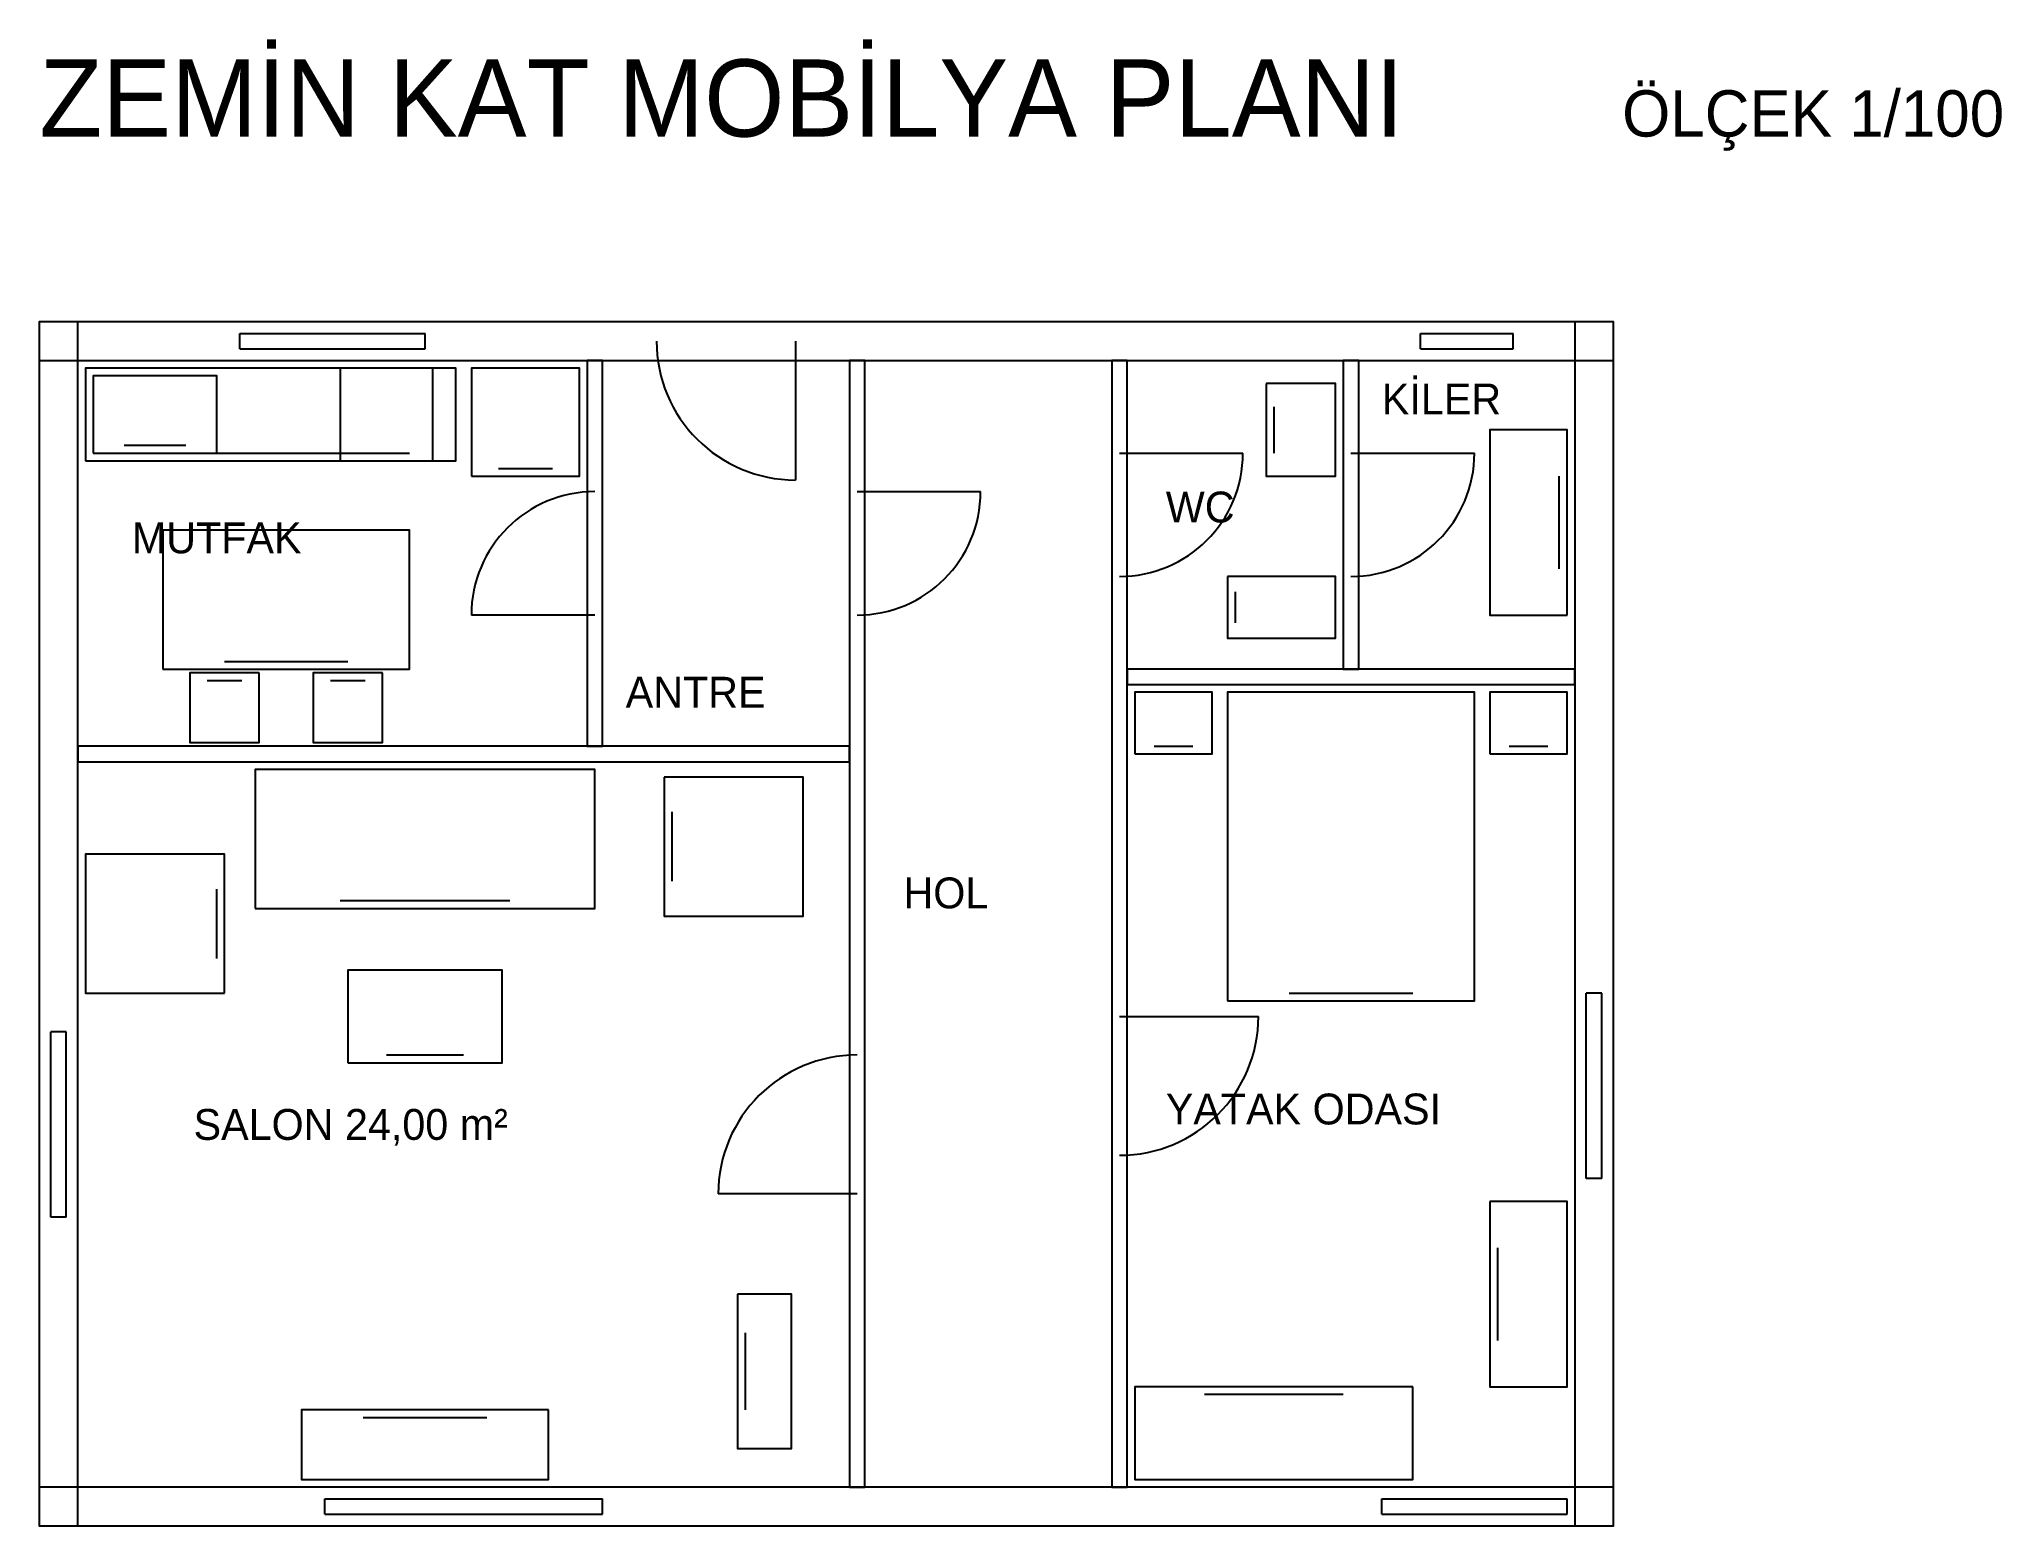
# Model space of a CAD drawing. Header units: millimetres. Extents: x 0 to 12717, y 0 to 9631.
import ezdxf

# ---------------------------------------------------------------- set-up
doc = ezdxf.new("R2010")
doc.units = ezdxf.units.MM
for name, color, linetype in [('DUVAR', 7, 'Continuous'), ('KAPI', 7, 'Continuous'), ('MOBILYA', 7, 'Continuous'), ('PENCERE', 7, 'Continuous'), ('YAZI', 7, 'Continuous')]:
    doc.layers.add(name, color=color, linetype=linetype)

# ---------------------------------------------------------------- blocks, each defined once
blk = doc.blocks.new('KAPI_90')
blk.add_line((-450, 0), (-450, 900))
blk.add_arc((-450, 0), 900, 0, 90)
blk = doc.blocks.new('KAPI_80')
blk.add_line((-400, 0), (-400, 800))
blk.add_arc((-400, 0), 800, 0, 90)
blk = doc.blocks.new('PENCERE_180')
for p, q in [((-900, 50), (900, 50)), ((-900, -50), (-900, 50)), ((900, -50), (900, 50)), ((-900, -50), (900, -50))]:
    blk.add_line(p, q)
blk = doc.blocks.new('PENCERE_120')
for p, q in [((-600, 50), (600, 50)), ((-600, -50), (-600, 50)), ((600, -50), (600, 50)), ((-600, -50), (600, -50))]:
    blk.add_line(p, q)
blk = doc.blocks.new('PENCERE_60')
for p, q in [((-300, 50), (300, 50)), ((-300, -50), (-300, 50)), ((300, -50), (300, 50)), ((-300, -50), (300, -50))]:
    blk.add_line(p, q)
blk = doc.blocks.new('KANEPE_3LU')
blk.add_line((-550, -400), (550, -400))
blk.add_lwpolyline([(-1100, -450), (1100, -450), (1100, 450), (-1100, 450)], close=True)
blk = doc.blocks.new('KOLTUK')
blk.add_line((-225, -400), (225, -400))
blk.add_lwpolyline([(-450, -450), (450, -450), (450, 450), (-450, 450)], close=True)
blk = doc.blocks.new('SEHPA')
blk.add_line((-250, -250), (250, -250))
blk.add_lwpolyline([(-500, -300), (500, -300), (500, 300), (-500, 300)], close=True)
blk = doc.blocks.new('TV_UNITESI')
blk.add_line((-400, -175), (400, -175))
blk.add_lwpolyline([(-800, -225), (800, -225), (800, 225), (-800, 225)], close=True)
blk = doc.blocks.new('KITAPLIK')
blk.add_line((-250, -125), (250, -125))
blk.add_lwpolyline([(-500, -175), (500, -175), (500, 175), (-500, 175)], close=True)
blk = doc.blocks.new('TEZGAH')
blk.add_line((-600, -250), (600, -250))
blk.add_lwpolyline([(-1200, -300), (1200, -300), (1200, 300), (-1200, 300)], close=True)
blk = doc.blocks.new('EVIYE')
blk.add_line((-200, -200), (200, -200))
blk.add_lwpolyline([(-400, -250), (400, -250), (400, 250), (-400, 250)], close=True)
blk = doc.blocks.new('OCAK')
blk.add_line((-150, -250), (150, -250))
blk.add_lwpolyline([(-300, -300), (300, -300), (300, 300), (-300, 300)], close=True)
blk = doc.blocks.new('BUZDOLABI')
blk.add_line((-175, -300), (175, -300))
blk.add_lwpolyline([(-350, -350), (350, -350), (350, 350), (-350, 350)], close=True)
blk = doc.blocks.new('YEMEK_MASASI')
blk.add_line((-400, -400), (400, -400))
blk.add_lwpolyline([(-800, -450), (800, -450), (800, 450), (-800, 450)], close=True)
blk = doc.blocks.new('SANDALYE')
blk.add_line((-112.5, -175), (112.5, -175))
blk.add_lwpolyline([(-225, -225), (225, -225), (225, 225), (-225, 225)], close=True)
blk = doc.blocks.new('YATAK_CIFT')
blk.add_line((-400, -950), (400, -950))
blk.add_lwpolyline([(-800, -1000), (800, -1000), (800, 1000), (-800, 1000)], close=True)
blk = doc.blocks.new('KOMIDIN')
blk.add_line((-125, -150), (125, -150))
blk.add_lwpolyline([(-250, -200), (250, -200), (250, 200), (-250, 200)], close=True)
blk = doc.blocks.new('DOLAP')
blk.add_line((-450, -250), (450, -250))
blk.add_lwpolyline([(-900, -300), (900, -300), (900, 300), (-900, 300)], close=True)
blk = doc.blocks.new('SIFONYER')
blk.add_line((-300, -200), (300, -200))
blk.add_lwpolyline([(-600, -250), (600, -250), (600, 250), (-600, 250)], close=True)
blk = doc.blocks.new('KLOZET')
blk.add_line((-100, -300), (100, -300))
blk.add_lwpolyline([(-200, -350), (200, -350), (200, 350), (-200, 350)], close=True)
blk = doc.blocks.new('LAVABO')
blk.add_line((-150, -175), (150, -175))
blk.add_lwpolyline([(-300, -225), (300, -225), (300, 225), (-300, 225)], close=True)
blk = doc.blocks.new('BLOK_A')
blk.add_line((-300, -200), (300, -200))
blk.add_lwpolyline([(-600, -250), (600, -250), (600, 250), (-600, 250)], close=True)

msp = doc.modelspace()

# ---------------------------------------------------------------- linework, layer by layer
at = {"layer": 'DUVAR'}
for points in [[(0, 7550), (10200, 7550), (10200, 7800), (0, 7800)], [(250, 0), (250, 7800), (0, 7800), (0, 0)], [(10200, 0), (10200, 7800), (9950, 7800), (9950, 0)], [(3650, 5050), (3650, 7550), (3550, 7550), (3550, 5050)], [(5350, 250), (5350, 7550), (5250, 7550), (5250, 250)], [(7050, 250), (7050, 7550), (6950, 7550), (6950, 250)], [(8550, 5550), (8550, 7550), (8450, 7550), (8450, 5550)], [(7050, 5450), (9950, 5450), (9950, 5550), (7050, 5550)], [(250, 4950), (5250, 4950), (5250, 5050), (250, 5050)], [(0, 0), (10200, 0), (10200, 250), (0, 250)]]:
    msp.add_lwpolyline(points, close=True, dxfattribs=at)

# ---------------------------------------------------------------- block references
at = {"layer": 'KAPI'}
for name, p, rotation in [('KAPI_90', (4450, 7675), 180), ('KAPI_80', (7000, 6550), 270), ('KAPI_80', (8500, 6550), 270), ('KAPI_80', (3600, 6300), 90), ('KAPI_80', (5300, 6300), 270), ('KAPI_90', (7000, 2850), 270), ('KAPI_90', (5300, 2600), 90)]:
    msp.add_blockref(name, p, dxfattribs=dict(at, rotation=rotation))
at = {"layer": 'MOBILYA'}
for name, p in [('TEZGAH', (1500, 7200)), ('EVIYE', (750, 7200)), ('OCAK', (2250, 7200)), ('BUZDOLABI', (3150, 7150)), ('YEMEK_MASASI', (1600, 6000)), ('KOMIDIN', (7350, 5200)), ('YATAK_CIFT', (8500, 4400)), ('KOMIDIN', (9650, 5200)), ('KANEPE_3LU', (2500, 4450)), ('SEHPA', (2500, 3300))]:
    msp.add_blockref(name, p, dxfattribs=at)
for name, p, rotation in [('LAVABO', (8175, 7100), 270), ('BLOK_A', (9650, 6500), 90), ('KLOZET', (8050, 5950), 270), ('SANDALYE', (1200, 5300), 180), ('SANDALYE', (2000, 5300), 180), ('KOLTUK', (4500, 4400), 270), ('KOLTUK', (750, 3900), 90), ('SIFONYER', (9650, 1500), 270), ('KITAPLIK', (4700, 1000), 270), ('DOLAP', (8000, 600), 180), ('TV_UNITESI', (2500, 525), 180)]:
    msp.add_blockref(name, p, dxfattribs=dict(at, rotation=rotation))
at = {"layer": 'PENCERE'}
for name, p in [('PENCERE_120', (1900, 7675)), ('PENCERE_60', (9250, 7675)), ('PENCERE_180', (2750, 125)), ('PENCERE_120', (9300, 125))]:
    msp.add_blockref(name, p, dxfattribs=at)
at = {"layer": 'PENCERE', "rotation": 90}
for p in [(10075, 2850), (125, 2600)]:
    msp.add_blockref('PENCERE_120', p, dxfattribs=at)

# ---------------------------------------------------------------- texts
at = {"layer": 'YAZI'}
for s, height, p in [('ZEMİN KAT MOBİLYA PLANI', 500, (0, 9000)), ('ÖLÇEK 1/100', 300, (10257, 9000)), ('KİLER', 200, (8700, 7200)), ('WC', 200, (7300, 6500)), ('MUTFAK', 200, (600, 6300)), ('ANTRE', 200, (3800, 5300)), ('HOL', 200, (5600, 4000)), ('YATAK ODASI', 200, (7300, 2600)), ('SALON 24,00 m²', 200, (1000, 2500))]:
    msp.add_text(s, height=height, dxfattribs=at).set_placement(p)

doc.saveas('drawing.dxf')
